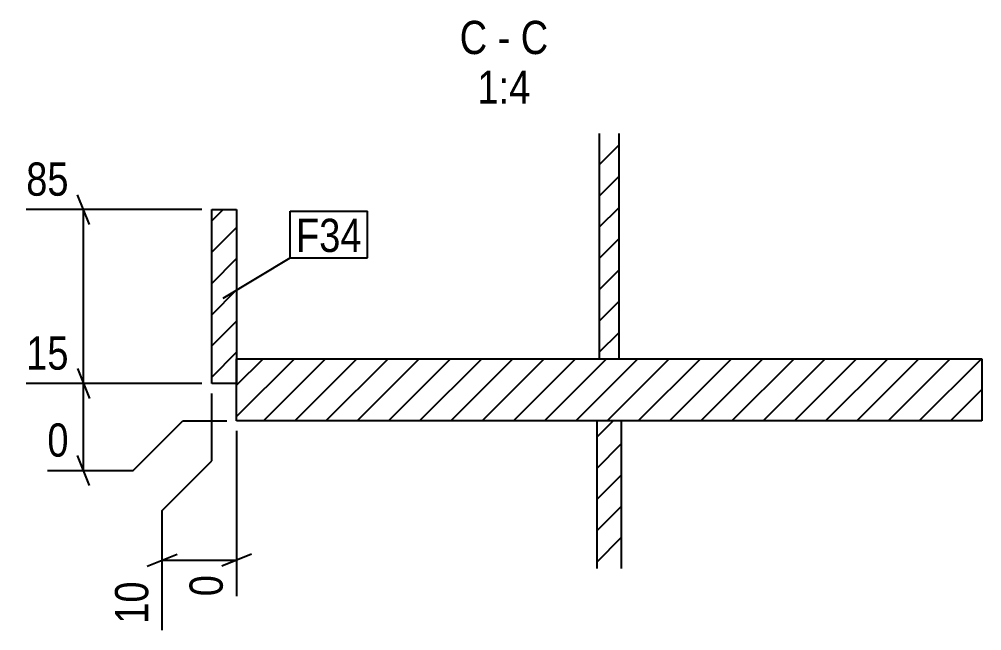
# Model space of a CAD drawing. Header units: millimetres. Extents: x 16 to 66872, y 16 to 3079.
# Drawn here: x 5719 to 6106.5, y 15.7 to 261.8 of the extents above; entities that cross this region are included whole.
import ezdxf

# ---------------------------------------------------------------- set-up
doc = ezdxf.new("R2010")
doc.units = ezdxf.units.MM
doc.linetypes.add('DXK_LINE_DOT2', pattern=[3.9198, 1.9599, -1.9599])
for name, color, linetype in [('MÅLSÆTNING', 7, 'Continuous'), ('STÅL', 7, 'Continuous'), ('TEKST', 7, 'Continuous')]:
    doc.layers.add(name, color=color, linetype=linetype)
doc.styles.add('Arial Narrow', font='ARIALN.TTF', dxfattribs={"height": 0.2})

msp = doc.modelspace()

# ---------------------------------------------------------------- hatches: boundary and pattern name
at = {"layer": 'STÅL', "linetype": 'Continuous'}
h = msp.add_hatch(dxfattribs=at)
h.set_pattern_fill('', scale=2.8, style=0, pattern_type=0)
h.set_pattern_definition([(45, (5952.498, 215.8105), (-6.2862, 6.2862), [])])
h.paths.add_polyline_path([(5960.5, 215.81), (5952.5, 215.81), (5952.5, 125.21), (5960.5, 125.21)])
h = msp.add_hatch(dxfattribs=at)
h.set_pattern_fill('', scale=2.8, style=0, pattern_type=0)
h.set_pattern_definition([(45, (5806.5, 115.213), (-6.2862, 6.2862), [])])
h.paths.add_polyline_path([(5796.5, 115.21), (5806.5, 115.21), (5806.5, 185.21), (5796.5, 185.21)])
h = msp.add_hatch(dxfattribs=at)
h.set_pattern_fill('', scale=2.8, style=0, pattern_type=0)
h.set_pattern_definition([(45, (6106.498, 100.213), (-6.28618, 6.28618), [])])
h.paths.add_polyline_path([(5806.5, 100.21), (6106.5, 100.21), (6106.5, 125.21), (5806.5, 125.21)])
h = msp.add_hatch(dxfattribs=at)
h.set_pattern_fill('', scale=2.8, style=0, pattern_type=0)
h.set_pattern_definition([(45, (5961.497, 40.776), (-6.2862, 6.2862), [])])
h.paths.add_polyline_path([(5951.5, 40.78), (5961.5, 40.78), (5961.5, 100.22), (5951.5, 100.22)])

# ---------------------------------------------------------------- linework, layer by layer
at = {"layer": 'MÅLSÆTNING', "color": 7, "linetype": 'Continuous'}
for p, q in [((5747.24, 179.21), (5742.44, 191.21)), ((5792.5, 185.21), (5721.78, 185.21)), ((5744.84, 115.21), (5744.84, 185.21)), ((5742.44, 121.21), (5747.24, 109.21)), ((5742.44, 121.21), (5747.24, 109.21)), ((5792.5, 115.21), (5721.78, 115.21)), ((5792.5, 115.21), (5721.78, 115.21)), ((5744.84, 80.21), (5744.84, 115.21)), ((5796.5, 84.16), (5796.5, 111.21)), ((5764.84, 80.21), (5784.84, 100.21)), ((5784.84, 100.21), (5802.5, 100.21)), ((5806.5, 96.21), (5806.5, 29.63)), ((5747.24, 74.21), (5742.44, 86.21)), ((5776.5, 64.16), (5796.5, 84.16)), ((5730.31, 80.21), (5764.84, 80.21)), ((5776.5, 16), (5776.5, 64.16)), ((5770.5, 41.76), (5782.5, 46.56)), ((5812.5, 46.56), (5800.5, 41.76)), ((5776.5, 44.16), (5806.5, 44.16))]:
    msp.add_line(p, q, dxfattribs=at)
at = {"layer": 'STÅL', "color": 2, "linetype": 'Continuous'}
for p, q in [((5952.5, 215.81), (5952.5, 125.21)), ((5960.5, 125.21), (5960.5, 215.81)), ((5806.5, 100.21), (5806.5, 125.21)), ((5806.5, 125.21), (6106.5, 125.21)), ((5952.5, 125.21), (5960.5, 125.21)), ((6106.5, 125.21), (6106.5, 100.21)), ((6106.5, 100.21), (5806.5, 100.21)), ((5961.5, 100.22), (5951.5, 100.22)), ((5951.5, 100.22), (5951.5, 40.78)), ((5961.5, 40.78), (5961.5, 100.22))]:
    msp.add_line(p, q, dxfattribs=at)
at = {"layer": 'STÅL', "color": 4, "linetype": 'Continuous'}
for p, q in [((5796.5, 115.21), (5796.5, 185.21)), ((5796.5, 185.21), (5806.5, 185.21)), ((5806.5, 185.21), (5806.5, 115.21)), ((5806.5, 115.21), (5796.5, 115.21))]:
    msp.add_line(p, q, dxfattribs=at)
at = {"layer": 'STÅL', "color": 7, "linetype": 'DXK_LINE_DOT2'}
for p, q in [((5961.5, 100.22), (5951.5, 100.22)), ((5951.5, 100.22), (5951.5, 40.78)), ((5961.5, 40.78), (5961.5, 100.22))]:
    msp.add_line(p, q, dxfattribs=at)
at = {"layer": 'TEKST', "color": 7, "linetype": 'Continuous'}
for p, q in [((5828, 184.57), (5859.22, 184.57)), ((5828, 165.77), (5828, 184.57)), ((5859.22, 165.77), (5859.22, 184.57)), ((5801.1, 149.61), (5828, 165.77)), ((5828, 165.77), (5859.22, 165.77))]:
    msp.add_line(p, q, dxfattribs=at)

# ---------------------------------------------------------------- wipeouts: each hides what was drawn before it
at = {"color": 0, "linetype": 'Continuous'}
for points, layer in [([(5773.7, 38.41), (5754.1, 38.41), (5754.1, 15.75), (5773.7, 15.75)], 'MÅLSÆTNING'), ([(5907.39, 247.81), (5907.39, 261.81), (5896.31, 261.81), (5896.31, 247.81)], 'TEKST'), ([(5916.69, 247.81), (5916.69, 261.81), (5911.59, 261.81), (5911.59, 247.81)], 'TEKST'), ([(5931.96, 247.81), (5931.96, 261.81), (5920.89, 261.81), (5920.89, 247.81)], 'TEKST'), ([(5924.8, 227.81), (5924.8, 241.81), (5903.47, 241.81), (5903.47, 227.81)], 'TEKST')]:
    msp.add_wipeout(points, dxfattribs=at).dxf.layer = layer
at = {"color": 0}
msp.add_wipeout([(5856.82, 168.17), (5856.82, 182.17), (5830.4, 182.17), (5830.4, 168.17)], dxfattribs=at).dxf.layer = 'TEKST'

# ---------------------------------------------------------------- next in the draw order: texts
at = {"layer": 'MÅLSÆTNING', "color": 3, "linetype": 'Continuous', "style": 'Arial Narrow'}
msp.add_text('10', height=13.362, rotation=90.0002, dxfattribs=at).set_placement((5770.9, 18.55))
at = {"layer": 'TEKST', "color": 3, "linetype": 'Continuous', "style": 'Arial Narrow'}
for s, height, p in [('C', 13.36, (5896.31, 247.81)), ('C', 13.36, (5920.89, 247.81)), ('-', 13.36, (5911.59, 247.81)), ('1:4', 13.362, (5903.47, 227.81))]:
    msp.add_text(s, height=height, dxfattribs=at).set_placement(p)

# ---------------------------------------------------------------- next in the draw order: wipeouts: each hides what was drawn before it
at = {"color": 0, "linetype": 'Continuous'}
for points in [[(5741.64, 188.01), (5741.64, 207.61), (5718.98, 207.61), (5718.98, 188.01)], [(5741.64, 118.01), (5741.64, 137.61), (5718.98, 137.61), (5718.98, 118.01)], [(5741.64, 83.01), (5741.64, 102.61), (5727.51, 102.61), (5727.51, 83.01)], [(5803.7, 40.96), (5784.1, 40.96), (5784.1, 26.83), (5803.7, 26.83)]]:
    msp.add_wipeout(points, dxfattribs=at).dxf.layer = 'MÅLSÆTNING'
at = {"color": 0}
msp.add_wipeout([(5856.82, 168.17), (5856.82, 182.17), (5830.4, 182.17), (5830.4, 168.17)], dxfattribs=at).dxf.layer = 'TEKST'

# ---------------------------------------------------------------- next in the draw order: texts
at = {"layer": 'MÅLSÆTNING', "color": 3, "linetype": 'Continuous', "style": 'Arial Narrow'}
for s, height, p in [('85', 13.362, (5721.78, 190.81)), ('15', 13.362, (5721.78, 120.81)), ('0', 13.36, (5730.31, 85.81))]:
    msp.add_text(s, height=height, dxfattribs=at).set_placement(p)
msp.add_text('0', height=13.36, rotation=90.0002, dxfattribs=at).set_placement((5800.9, 29.63))
at = {"layer": 'TEKST', "color": 3, "style": 'Arial Narrow'}
msp.add_text('F34', height=13.362, dxfattribs=at).set_placement((5830.4, 168.17))

doc.saveas('drawing.dxf')
